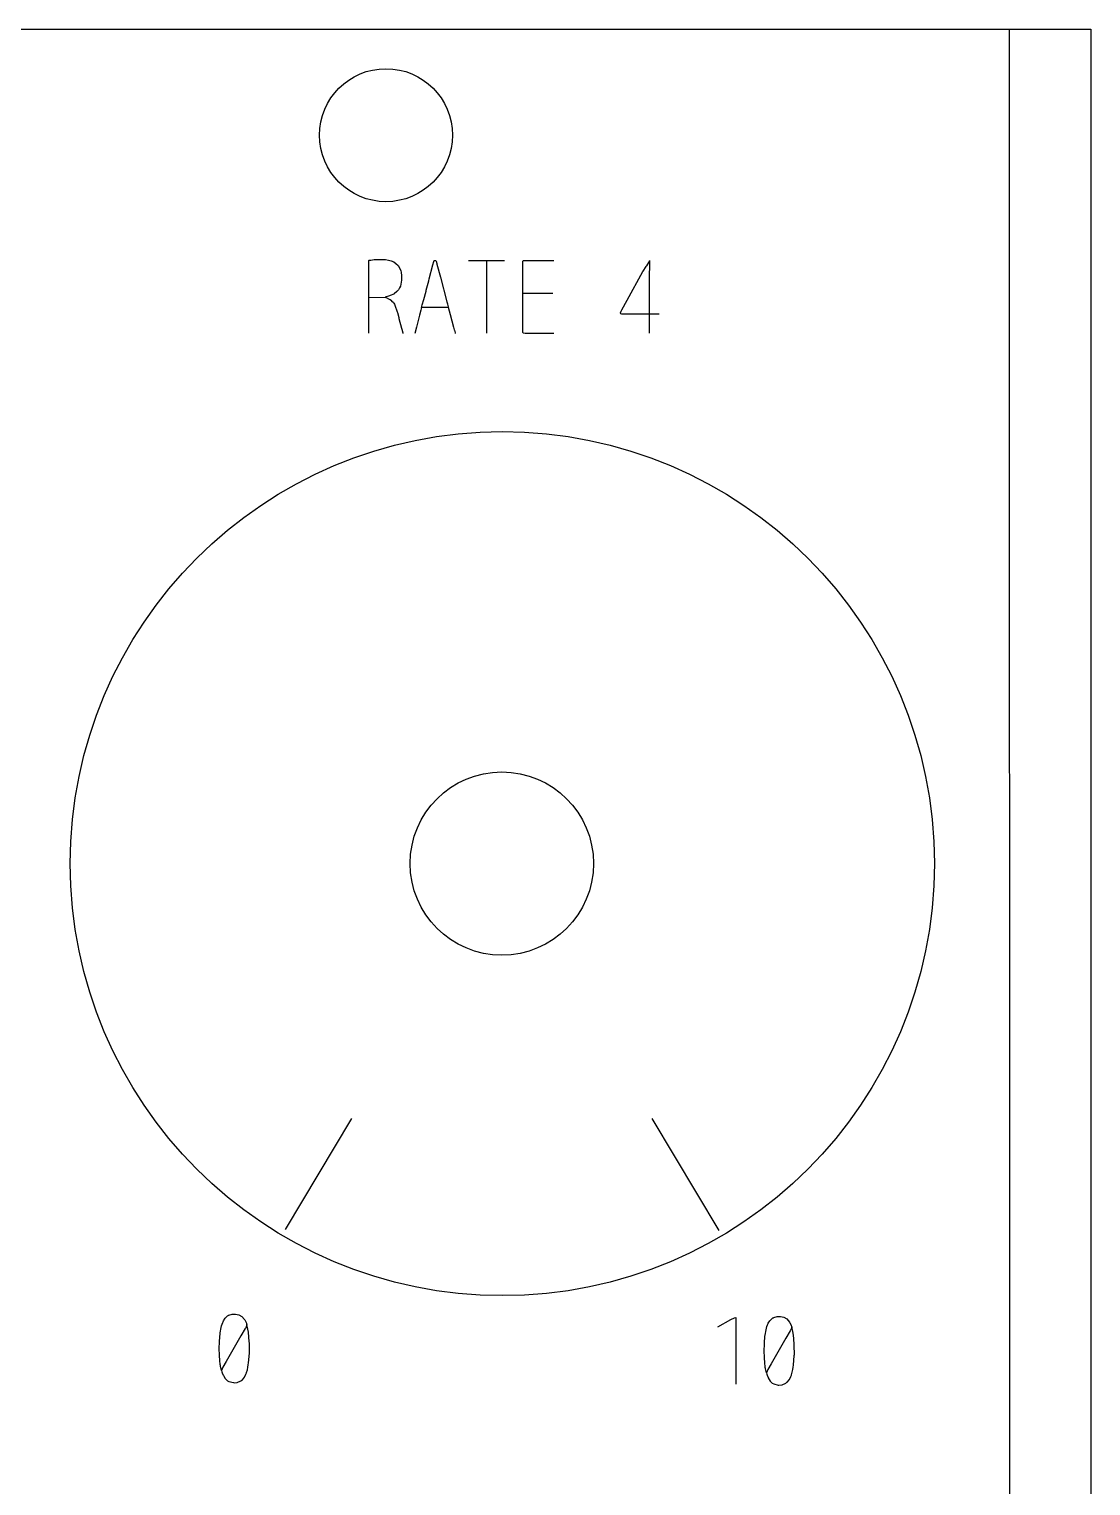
# Model space of a CAD drawing. Header units: millimetres. Extents: x 0 to 162, y -1 to 222.
# Drawn here: x 121.4 to 161.9, y 166.6 to 222.2 of the extents above; entities that cross this region are included whole.
import ezdxf

# ---------------------------------------------------------------- set-up
doc = ezdxf.new("R2010")
doc.units = ezdxf.units.MM
doc.layers.add('Gravur', color=7, linetype='CONTINUOUS')
doc.layers.add('Kontur', color=7, linetype='CONTINUOUS')

msp = doc.modelspace()

# ---------------------------------------------------------------- linework, layer by layer
at = {"layer": 'Gravur', "color": 255, "linetype": 'CONTINUOUS'}
for p, q in [((158.81116, 222.249), (158.82284, -0.951)), ((134.34635, 213.36258), (134.34812, 213.39961)), ((134.34654, 213.35858), (134.34635, 213.36258)), ((134.34635, 213.36258), (134.34635, 213.36258)), ((134.34817, 213.32439), (134.34654, 213.35858)), ((134.34812, 213.39961), (134.34979, 213.40621)), ((134.34817, 213.14774), (134.34817, 213.32439)), ((134.34817, 212.56285), (134.34817, 213.14774)), ((134.34979, 213.40621), (134.35058, 213.40831)), ((134.35058, 213.40831), (134.3516, 213.41028)), ((134.3516, 213.41028), (134.36716, 213.4221)), ((134.3516, 213.41028), (134.3516, 213.41028)), ((134.36716, 213.4221), (134.39037, 213.42792)), ((134.39037, 213.42792), (134.41045, 213.43024)), ((134.39037, 213.42792), (134.39037, 213.42792)), ((134.41045, 213.43024), (134.42668, 213.43197)), ((134.42668, 213.43197), (134.55121, 213.44608)), ((134.55121, 213.44608), (134.56256, 213.447)), ((134.56256, 213.447), (134.60345, 213.45005)), ((134.56256, 213.447), (134.56256, 213.447)), ((134.60345, 213.45005), (134.61709, 213.451)), ((134.61709, 213.451), (134.64161, 213.45269)), ((134.61709, 213.451), (134.61709, 213.451)), ((134.64161, 213.45269), (134.66613, 213.45438)), ((134.66613, 213.45438), (134.94632, 213.45271)), ((134.94632, 213.45271), (134.98747, 213.44827)), ((134.98747, 213.44827), (134.98747, 213.44827)), ((134.98747, 213.44827), (135.09583, 213.4298)), ((135.09583, 213.4298), (135.20025, 213.40037)), ((135.20025, 213.40037), (135.29794, 213.35835)), ((135.29794, 213.35835), (135.38609, 213.30209)), ((135.38609, 213.30209), (135.38609, 213.30209)), ((135.38609, 213.30209), (135.47246, 213.21717)), ((135.47246, 213.21717), (135.53807, 213.10849)), ((135.53807, 213.10849), (135.56774, 213.02529)), ((136.6561, 212.71202), (136.79916, 213.2498)), ((136.79916, 213.2498), (136.83268, 213.37542)), ((136.83268, 213.37542), (136.83498, 213.38484)), ((136.83498, 213.38484), (136.83544, 213.38675)), ((136.83544, 213.38675), (136.8419, 213.40484)), ((136.83544, 213.38675), (136.83544, 213.38675)), ((136.8419, 213.40484), (136.84541, 213.40977)), ((136.84541, 213.40977), (136.85154, 213.41477)), ((136.84541, 213.40977), (136.84541, 213.40977)), ((136.85154, 213.41477), (136.8599, 213.41775)), ((136.8599, 213.41775), (136.89894, 213.41343)), ((136.89894, 213.41343), (136.90475, 213.40976)), ((136.90475, 213.40976), (136.90475, 213.40976)), ((136.90475, 213.40976), (136.93466, 213.35658)), ((136.93466, 213.35658), (136.94001, 213.33381)), ((136.94001, 213.33381), (136.94001, 213.33381)), ((136.94001, 213.33381), (136.94571, 213.30417)), ((136.94571, 213.30417), (136.95172, 213.27728)), ((136.95172, 213.27728), (137.08493, 212.77482)), ((138.15048, 213.4186), (139.52831, 213.4186)), ((138.84136, 213.41467), (138.84136, 210.63546)), ((140.23417, 213.37542), (140.24091, 213.41408)), ((140.23417, 213.2655), (140.23417, 213.37542)), ((140.23417, 212.81408), (140.23417, 213.2655)), ((140.24091, 213.41408), (140.32053, 213.4186)), ((140.32053, 213.4186), (140.54428, 213.4186)), ((140.54428, 213.4186), (141.41181, 213.4186)), ((144.93251, 213.18935), (144.81576, 213.0039)), ((144.94809, 213.21337), (144.93251, 213.18935)), ((144.93251, 213.18935), (144.93251, 213.18935)), ((145.0679, 213.40196), (144.94809, 213.21337)), ((145.07176, 213.40746), (145.06102, 212.64136)), ((134.34817, 210.63546), (134.34817, 212.56285)), ((135.56774, 213.02529), (135.57032, 213.01583)), ((135.57032, 213.01583), (135.57032, 213.01583)), ((135.57032, 213.01583), (135.58067, 212.97156)), ((135.59065, 212.5802), (135.57539, 212.50542)), ((135.58067, 212.97156), (135.58356, 212.95668)), ((135.58356, 212.95668), (135.58356, 212.95668)), ((135.58356, 212.95668), (135.58922, 212.92274)), ((135.58922, 212.92274), (135.59374, 212.88866)), ((135.5995, 212.65637), (135.59065, 212.5802)), ((135.59374, 212.88866), (135.60134, 212.68575)), ((135.60134, 212.68575), (135.5995, 212.65637)), ((135.5995, 212.65637), (135.5995, 212.65637)), ((136.54302, 212.28489), (136.63797, 212.64065)), ((136.63797, 212.64065), (136.6561, 212.71202)), ((137.08493, 212.77482), (137.33409, 211.83272)), ((140.23417, 211.17324), (140.23417, 212.81408)), ((144.79926, 212.97502), (144.20401, 211.88767)), ((144.81576, 213.0039), (144.79926, 212.97502)), ((145.06102, 212.64136), (145.06102, 210.63546)), ((134.3521, 212.00544), (134.97581, 212.00936)), ((135.13326, 212.06174), (134.97073, 212.00936)), ((134.97073, 212.00936), (134.99346, 212.00001)), ((134.99346, 212.00001), (135.0024, 211.99631)), ((135.0024, 211.99631), (135.05923, 211.97235)), ((135.05923, 211.97235), (135.07179, 211.96695)), ((135.16227, 212.07109), (135.13326, 212.06174)), ((135.29938, 212.13112), (135.16227, 212.07109)), ((135.31272, 212.13889), (135.29938, 212.13112)), ((135.29938, 212.13112), (135.29938, 212.13112)), ((135.4237, 212.22527), (135.31272, 212.13889)), ((135.47916, 212.29119), (135.4237, 212.22527)), ((135.52304, 212.36387), (135.47916, 212.29119)), ((135.55308, 212.43299), (135.52304, 212.36387)), ((135.52304, 212.36387), (135.52304, 212.36387)), ((135.57539, 212.50542), (135.55308, 212.43299)), ((136.44612, 211.923), (136.53319, 212.24873)), ((136.53319, 212.24873), (136.54302, 212.28489)), ((136.54302, 212.28489), (136.54302, 212.28489)), ((140.2381, 212.16245), (141.37255, 212.16245)), ((135.07179, 211.96695), (135.07179, 211.96695)), ((135.07179, 211.96695), (135.15565, 211.92833)), ((135.15565, 211.92833), (135.16466, 211.92319)), ((135.16466, 211.92319), (135.21262, 211.8874)), ((135.21262, 211.8874), (135.22152, 211.87944)), ((135.22152, 211.87944), (135.22152, 211.87944)), ((135.22152, 211.87944), (135.28691, 211.80548)), ((135.28691, 211.80548), (135.30566, 211.77823)), ((135.30566, 211.77823), (135.30566, 211.77823)), ((135.30566, 211.77823), (135.32805, 211.74123)), ((135.32805, 211.74123), (135.34817, 211.70318)), ((135.34817, 211.70318), (135.43752, 211.45028)), ((135.43752, 211.45028), (135.4437, 211.42643)), ((135.4437, 211.42643), (135.4437, 211.42643)), ((135.4437, 211.42643), (135.48938, 211.24103)), ((136.33716, 211.51083), (136.28711, 211.32241)), ((136.36617, 211.61323), (136.33716, 211.51083)), ((136.36654, 211.61264), (136.39199, 211.71888)), ((136.43579, 211.61289), (136.36654, 211.61264)), ((136.39199, 211.71888), (136.44612, 211.923)), ((136.60851, 211.61289), (136.43579, 211.61289)), ((137.15022, 211.61289), (136.60851, 211.61289)), ((137.38095, 211.61611), (137.15022, 211.61289)), ((137.33409, 211.83272), (137.35112, 211.75787)), ((137.35112, 211.75787), (137.35279, 211.74947)), ((137.35279, 211.74947), (137.35279, 211.74947)), ((137.35279, 211.74947), (137.37415, 211.64893)), ((137.37415, 211.64893), (137.37942, 211.62936)), ((137.37942, 211.62936), (137.46076, 211.35381)), ((143.96979, 211.46187), (143.95331, 211.3992)), ((143.97329, 211.46869), (143.96979, 211.46187)), ((143.96979, 211.46187), (143.96979, 211.46187)), ((144.00199, 211.51868), (143.97329, 211.46869)), ((144.20401, 211.88767), (144.00199, 211.51868)), ((135.48938, 211.24103), (135.49895, 211.20465)), ((135.49895, 211.20465), (135.59708, 210.83565)), ((136.16823, 210.87098), (136.10605, 210.63153)), ((136.28711, 211.32241), (136.16823, 210.87098)), ((137.46076, 211.35381), (137.58925, 210.86706)), ((137.58925, 210.86706), (137.6134, 210.76944)), ((140.23417, 210.76892), (140.23417, 211.17324)), ((143.95331, 211.3992), (143.95656, 211.38941)), ((143.95656, 211.38941), (143.95656, 211.38941)), ((143.95656, 211.38941), (143.95729, 211.3881)), ((143.95729, 211.3881), (143.9581, 211.38683)), ((143.9581, 211.38683), (144.00076, 211.37487)), ((144.00076, 211.37487), (144.00582, 211.37495)), ((144.00582, 211.37495), (144.04306, 211.37722)), ((144.00582, 211.37495), (144.00582, 211.37495)), ((144.04306, 211.37722), (144.04826, 211.37736)), ((144.04826, 211.37736), (144.31912, 211.37736)), ((144.31912, 211.37736), (145.43394, 211.37736)), ((135.59708, 210.83565), (135.62198, 210.74961)), ((135.62198, 210.74961), (135.62477, 210.73998)), ((135.62477, 210.73998), (135.62477, 210.73998)), ((135.62477, 210.73998), (135.64811, 210.64637)), ((135.64811, 210.64637), (135.65142, 210.6276)), ((137.6134, 210.76944), (137.61604, 210.75852)), ((137.61604, 210.75852), (137.61604, 210.75852)), ((137.61604, 210.75852), (137.64549, 210.65219)), ((137.64549, 210.65219), (137.65267, 210.63153)), ((140.23417, 210.67078), (140.23417, 210.76892)), ((140.24091, 210.63604), (140.23417, 210.67078)), ((140.32053, 210.63153), (140.24091, 210.63604)), ((140.54428, 210.63153), (140.32053, 210.63153)), ((141.41181, 210.63153), (140.54428, 210.63153)), ((133.68808, 180.64864), (131.15192, 176.40936)), ((145.15567, 180.64525), (147.72033, 176.36475)), ((128.86627, 173.02338), (128.9534, 173.10514)), ((128.9534, 173.10514), (128.97279, 173.11788)), ((128.97279, 173.11788), (128.99032, 173.12796)), ((128.99032, 173.12796), (129.00834, 173.13711)), ((129.00834, 173.13711), (129.12806, 173.17344)), ((129.00834, 173.13711), (129.00834, 173.13711)), ((129.12806, 173.17344), (129.25458, 173.17627)), ((129.25458, 173.17627), (129.25458, 173.17627)), ((129.25458, 173.17627), (129.38594, 173.14446)), ((129.38594, 173.14446), (129.50117, 173.07902)), ((129.50117, 173.07902), (129.60458, 172.96263)), ((148.18089, 172.967), (148.31748, 173.03606)), ((148.31748, 173.03606), (148.36273, 173.04184)), ((148.36273, 173.04184), (148.3714, 173.00449)), ((149.7644, 173.01514), (149.78379, 173.02788)), ((149.78379, 173.02788), (149.80132, 173.03796)), ((149.80132, 173.03796), (149.81934, 173.04711)), ((149.81934, 173.04711), (149.93906, 173.08344)), ((149.81934, 173.04711), (149.81934, 173.04711)), ((149.93906, 173.08344), (150.06558, 173.08627)), ((150.06558, 173.08627), (150.06558, 173.08627)), ((150.06558, 173.08627), (150.19694, 173.05446)), ((150.19694, 173.05446), (150.31217, 172.98902)), ((128.67116, 172.46339), (128.70715, 172.66334)), ((128.70715, 172.66334), (128.72442, 172.72847)), ((128.72442, 172.72847), (128.74485, 172.79246)), ((128.74485, 172.79246), (128.76877, 172.85509)), ((128.76877, 172.85509), (128.78181, 172.88513)), ((128.76877, 172.85509), (128.76877, 172.85509)), ((128.78181, 172.88513), (128.79579, 172.91477)), ((128.79579, 172.91477), (128.85795, 173.0131)), ((128.85795, 173.0131), (128.86627, 173.02338)), ((128.86627, 173.02338), (128.86627, 173.02338)), ((129.62692, 172.62002), (129.4647, 172.33965)), ((129.60458, 172.96263), (129.61258, 172.95028)), ((129.61258, 172.95028), (129.61258, 172.95028)), ((129.61258, 172.95028), (129.67373, 172.82978)), ((129.63314, 172.63073), (129.62692, 172.62002)), ((129.66123, 172.68091), (129.63314, 172.63073)), ((129.66448, 172.68751), (129.66123, 172.68091)), ((129.66123, 172.68091), (129.66123, 172.68091)), ((129.69136, 172.77191), (129.66448, 172.68751)), ((129.67373, 172.82978), (129.68254, 172.80605)), ((129.68254, 172.80605), (129.69136, 172.77191)), ((129.7423, 172.53735), (129.69168, 172.77313)), ((129.74551, 172.51715), (129.7423, 172.53735)), ((129.74852, 172.49694), (129.74551, 172.51715)), ((129.75135, 172.4767), (129.74852, 172.49694)), ((129.78196, 172.13118), (129.75135, 172.4767)), ((147.67766, 172.68818), (148.18089, 172.967)), ((148.3714, 173.00449), (148.3714, 172.89666)), ((148.3714, 172.89666), (148.3714, 172.43657)), ((149.48216, 172.37339), (149.51815, 172.57334)), ((149.51815, 172.57334), (149.53542, 172.63847)), ((149.53542, 172.63847), (149.55585, 172.70246)), ((149.55585, 172.70246), (149.57977, 172.76509)), ((149.57977, 172.76509), (149.59281, 172.79513)), ((149.57977, 172.76509), (149.57977, 172.76509)), ((149.59281, 172.79513), (149.60679, 172.82477)), ((149.60679, 172.82477), (149.66895, 172.9231)), ((149.66895, 172.9231), (149.67727, 172.93338)), ((149.67727, 172.93338), (149.7644, 173.01514)), ((149.67727, 172.93338), (149.67727, 172.93338)), ((150.43792, 172.53002), (150.2757, 172.24965)), ((150.31217, 172.98902), (150.41558, 172.87263)), ((150.41558, 172.87263), (150.42358, 172.86028)), ((150.42358, 172.86028), (150.42358, 172.86028)), ((150.42358, 172.86028), (150.48473, 172.73978)), ((150.44414, 172.54073), (150.43792, 172.53002)), ((150.47223, 172.59091), (150.44414, 172.54073)), ((150.47548, 172.59751), (150.47223, 172.59091)), ((150.47223, 172.59091), (150.47223, 172.59091)), ((150.50236, 172.68191), (150.47548, 172.59751)), ((150.48473, 172.73978), (150.49354, 172.71605)), ((150.49354, 172.71605), (150.50236, 172.68191)), ((150.5533, 172.44735), (150.50268, 172.68313)), ((128.63615, 171.88447), (128.64348, 172.09634)), ((128.64348, 172.09634), (128.64548, 172.13836)), ((128.64548, 172.13836), (128.66717, 172.43073)), ((128.66717, 172.43073), (128.67116, 172.46339)), ((128.67116, 172.46339), (128.67116, 172.46339)), ((129.4647, 172.33965), (128.89886, 171.36196)), ((129.78607, 172.0639), (129.78196, 172.13118)), ((129.78969, 171.72381), (129.78607, 172.0639)), ((148.3714, 172.43657), (148.3714, 170.50274)), ((149.44715, 171.79447), (149.45448, 172.00634)), ((149.45448, 172.00634), (149.45648, 172.04836)), ((149.45648, 172.04836), (149.47817, 172.34073)), ((149.47817, 172.34073), (149.48216, 172.37339)), ((149.48216, 172.37339), (149.48216, 172.37339)), ((150.2757, 172.24965), (149.70986, 171.27196)), ((150.55651, 172.42715), (150.5533, 172.44735)), ((150.55952, 172.40694), (150.55651, 172.42715)), ((150.56235, 172.3867), (150.55952, 172.40694)), ((150.59296, 172.04118), (150.56235, 172.3867)), ((150.59707, 171.9739), (150.59296, 172.04118)), ((150.60069, 171.63381), (150.59707, 171.9739)), ((128.63585, 171.86088), (128.63615, 171.88447)), ((128.64499, 171.60279), (128.63585, 171.86088)), ((128.63615, 171.88447), (128.63615, 171.88447)), ((128.64746, 171.57449), (128.64499, 171.60279)), ((128.65784, 171.43335), (128.64746, 171.57449)), ((128.65905, 171.41693), (128.65784, 171.43335)), ((128.65784, 171.43335), (128.65784, 171.43335)), ((128.67755, 171.23615), (128.65905, 171.41693)), ((128.89886, 171.36196), (128.77221, 171.1427)), ((129.75744, 171.31883), (129.78825, 171.68298)), ((129.78825, 171.68298), (129.78969, 171.72381)), ((129.78969, 171.72381), (129.78969, 171.72381)), ((149.44685, 171.77088), (149.44715, 171.79447)), ((149.45599, 171.51279), (149.44685, 171.77088)), ((149.44715, 171.79447), (149.44715, 171.79447)), ((149.45846, 171.48449), (149.45599, 171.51279)), ((149.46884, 171.34335), (149.45846, 171.48449)), ((150.56844, 171.22883), (150.59925, 171.59298)), ((150.59925, 171.59298), (150.60069, 171.63381)), ((150.60069, 171.63381), (150.60069, 171.63381)), ((128.67849, 171.22974), (128.67755, 171.23615)), ((128.68493, 171.19007), (128.67849, 171.22974)), ((128.68658, 171.18073), (128.68493, 171.19007)), ((128.72044, 171.02531), (128.68658, 171.18073)), ((128.77221, 171.1427), (128.72091, 171.02705)), ((128.72091, 171.02705), (128.73333, 170.9744)), ((128.73333, 170.9744), (128.73443, 170.97095)), ((128.73443, 170.97095), (128.73443, 170.97095)), ((128.73443, 170.97095), (128.74703, 170.93653)), ((128.74703, 170.93653), (128.75061, 170.92703)), ((128.75061, 170.92703), (128.78545, 170.84297)), ((128.78545, 170.84297), (128.79333, 170.82641)), ((128.79333, 170.82641), (128.79333, 170.82641)), ((128.79333, 170.82641), (128.86589, 170.70944)), ((129.60673, 170.77858), (129.65032, 170.86306)), ((129.65032, 170.86306), (129.65763, 170.8803)), ((129.65763, 170.8803), (129.67573, 170.92784)), ((129.67573, 170.92784), (129.68123, 170.94387)), ((129.68123, 170.94387), (129.70986, 171.04367)), ((129.68123, 170.94387), (129.68123, 170.94387)), ((129.70986, 171.04367), (129.73134, 171.14548)), ((129.73134, 171.14548), (129.74551, 171.23216)), ((129.73134, 171.14548), (129.73134, 171.14548)), ((129.74551, 171.23216), (129.75744, 171.31883)), ((149.47005, 171.32693), (149.46884, 171.34335)), ((149.46884, 171.34335), (149.46884, 171.34335)), ((149.48855, 171.14615), (149.47005, 171.32693)), ((149.48949, 171.13974), (149.48855, 171.14615)), ((149.49593, 171.10007), (149.48949, 171.13974)), ((149.49758, 171.09073), (149.49593, 171.10007)), ((149.53144, 170.93531), (149.49758, 171.09073)), ((149.58321, 171.0527), (149.53191, 170.93705)), ((149.53191, 170.93705), (149.54433, 170.8844)), ((149.54433, 170.8844), (149.54543, 170.88095)), ((149.54543, 170.88095), (149.54543, 170.88095)), ((149.54543, 170.88095), (149.55803, 170.84653)), ((149.55803, 170.84653), (149.56161, 170.83703)), ((149.56161, 170.83703), (149.59645, 170.75297)), ((149.70986, 171.27196), (149.58321, 171.0527)), ((150.46863, 170.7903), (150.48673, 170.83784)), ((150.48673, 170.83784), (150.49223, 170.85387)), ((150.49223, 170.85387), (150.52086, 170.95367)), ((150.49223, 170.85387), (150.49223, 170.85387)), ((150.52086, 170.95367), (150.54234, 171.05548)), ((150.54234, 171.05548), (150.55651, 171.14216)), ((150.54234, 171.05548), (150.54234, 171.05548)), ((150.55651, 171.14216), (150.56844, 171.22883)), ((128.86589, 170.70944), (128.89613, 170.67552)), ((128.89613, 170.67552), (128.89613, 170.67552)), ((128.89613, 170.67552), (128.9479, 170.63176)), ((128.9479, 170.63176), (129.00873, 170.59792)), ((129.00873, 170.59792), (129.17703, 170.55628)), ((129.17703, 170.55628), (129.20172, 170.55495)), ((129.20172, 170.55495), (129.32379, 170.56651)), ((129.32379, 170.56651), (129.34752, 170.57258)), ((129.34752, 170.57258), (129.43814, 170.60985)), ((129.34752, 170.57258), (129.34752, 170.57258)), ((129.43814, 170.60985), (129.46639, 170.62701)), ((129.46639, 170.62701), (129.49344, 170.64659)), ((129.49344, 170.64659), (129.51914, 170.66864)), ((129.51914, 170.66864), (129.6005, 170.76851)), ((129.6005, 170.76851), (129.60673, 170.77858)), ((129.60673, 170.77858), (129.60673, 170.77858)), ((149.59645, 170.75297), (149.60433, 170.73641)), ((149.60433, 170.73641), (149.60433, 170.73641)), ((149.60433, 170.73641), (149.67689, 170.61944)), ((149.67689, 170.61944), (149.70713, 170.58552)), ((149.70713, 170.58552), (149.70713, 170.58552)), ((149.70713, 170.58552), (149.7589, 170.54176)), ((149.7589, 170.54176), (149.81973, 170.50792)), ((149.81973, 170.50792), (149.98803, 170.46628)), ((149.98803, 170.46628), (150.01272, 170.46495)), ((150.01272, 170.46495), (150.13479, 170.47651)), ((150.13479, 170.47651), (150.15852, 170.48258)), ((150.15852, 170.48258), (150.24914, 170.51985)), ((150.15852, 170.48258), (150.15852, 170.48258)), ((150.24914, 170.51985), (150.27739, 170.53701)), ((150.27739, 170.53701), (150.30444, 170.55659)), ((150.30444, 170.55659), (150.33014, 170.57864)), ((150.33014, 170.57864), (150.4115, 170.67851)), ((150.4115, 170.67851), (150.41773, 170.68858)), ((150.41773, 170.68858), (150.46132, 170.77306)), ((150.41773, 170.68858), (150.41773, 170.68858)), ((150.46132, 170.77306), (150.46863, 170.7903))]:
    msp.add_line(p, q, dxfattribs=at)
msp.add_circle((139.448, 190.379), 16.5, dxfattribs=at)
at = {"layer": 'Kontur', "color": 7, "linetype": 'CONTINUOUS'}
for p, q in [((0, 222.25), (161.925, 222.25)), ((161.925, 222.25), (161.925, 0))]:
    msp.add_line(p, q, dxfattribs=at)
for centre, radius in [((135.005, 218.2), 2.54), ((139.429, 190.382), 3.5)]:
    msp.add_circle(centre, radius, dxfattribs=at)

doc.saveas('drawing.dxf')
